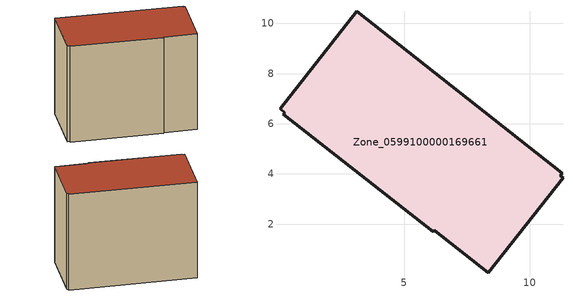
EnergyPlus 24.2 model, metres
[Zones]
Zone_0599100000169661
 floor ground (C_G): 0.06,6.59 3.11,10.48 11.3,4.03 11.23,3.93 11.33,3.85 8.37,0.07 6.21,1.76 6.16,1.69 0.19,6.37 0.24,6.45 z0.13
 wall outside (C_F): 8.37,0.07 11.33,3.85 11.23,3.93 11.3,4.03 3.11,10.48 0.06,6.59 0.24,6.45 0.19,6.37 6.16,1.69 6.21,1.76 8.37,0.07 z0.13:8.7
 roof outside (C_R): 11.3,4.03 3.11,10.48 0.06,6.59 0.24,6.45 0.19,6.37 6.16,1.69 6.21,1.76 8.37,0.07 11.33,3.85 11.23,3.93 z8.7
[BUILDING]
Pand.0599100000169661: North Axis=0; Terrain=City; Loads Convergence Tolerance Value=0.04; Temperature Convergence Tolerance Value=0.4; Solar Distribution=FullExterior; Maximum Number of Warmup Days=25; Minimum Number of Warmup Days=1
[Site:Location]
Rotterdam.The.Hague.AP_ZH_NLD Design_Conditions: Latitude=51.96; Longitude=4.45; Time Zone=1; Elevation=-4.5
[SITE:GROUNDTEMPERATURE:BUILDINGSURFACE]
18, 18, 18, 18, 18, 18, 18, 18, 18, 18, 18, 18
[MATERIAL] Thermal Absorptance=0.9; Solar Absorptance=0.7; Visible Absorptance=0.7
Name | Roughness | Thickness | Conductivity | Density | Specific Heat
G.TC.1975-1991 | MediumSmooth | 0.15 | 0.288461 | 540 | 1210
F.TC.1975-1991 | Rough | 0.3 | 0.230769 | 1920 | 840
R.TC.1975-1991 | MediumRough | 0.2 | 0.153846 | 1500 | 1000
[CONSTRUCTION]
C_G: G.TC.1975-1991
C_F: F.TC.1975-1991
C_R: R.TC.1975-1991
[ZONE]
Zone_0599100000169661: Type=1; Multiplier=1; Ceiling Height=Autocalculate; Volume=Autocalculate; Floor Area=autocalculate; Part of Total Floor Area=Yes
[ZONEINFILTRATION:DESIGNFLOWRATE]
Infil_Zone_0599100000169661: Zone or ZoneList or Space or SpaceList=Zone_0599100000169661; Schedule=AlwaysOn; Design Flow Rate Calculation Method=Flow/Area; Flow Rate per Floor Area=0.003; Constant Term Coefficient=1; Temperature Term Coefficient=0; Velocity Term Coefficient=0; Velocity Squared Term Coefficient=0
[HVACTEMPLATE:ZONE:IDEALLOADSAIRSYSTEM]
Zone_0599100000169661: Maximum Heating Supply Air Temperature=50; Minimum Cooling Supply Air Temperature=13; Maximum Heating Supply Air Humidity Ratio=0.0156; Minimum Cooling Supply Air Humidity Ratio=0.0077; Heating Limit=NoLimit; Cooling Limit=NoLimit; Dehumidification Control Type=ConstantSensibleHeatRatio; Cooling Sensible Heat Ratio=0.7; Dehumidification Setpoint=60; Humidification Control Type=None; Humidification Setpoint=30; Outdoor Air Method=None; Outdoor Air Flow Rate per Person=0.00944; Outdoor Air Flow Rate per Zone Floor Area=0; Outdoor Air Flow Rate per Zone=0; Demand Controlled Ventilation Type=None; Outdoor Air Economizer Type=NoEconomizer; Heat Recovery Type=None; Sensible Heat Recovery Effectiveness=0.7; Latent Heat Recovery Effectiveness=0.65
[ZONECONTROL:THERMOSTAT]
ThermostatControl_Zone_0599100000169661: Zone or ZoneList=Zone_0599100000169661; Control Type Schedule=DualSetpointControlType; Control 1=Thermostat_Zone_0599100000169661; Temperature Difference Between Cutout And Setpoint=0
[THERMOSTATSETPOINT:DUALSETPOINT]
Thermostat_Zone_0599100000169661: Heating Setpoint Temperature Schedule=HeatingSetpoint_Zone_0599100000169661; Cooling Setpoint Temperature Schedule=CoolingSetpoint_Zone_0599100000169661
[SCHEDULE:COMPACT]
HeatingSetpoint_Zone_0599100000169661: Through: 12/31, For: AllDays, Until: 24:00, 21
CoolingSetpoint_Zone_0599100000169661: Through: 12/31, For: AllDays, Until: 24:00, 24
DualSetpointControlType: Through: 12/31, For: AllDays, Until: 24:00, 4
AlwaysOn: Through: 12/31, For: AllDays, Until: 24:00, 1
